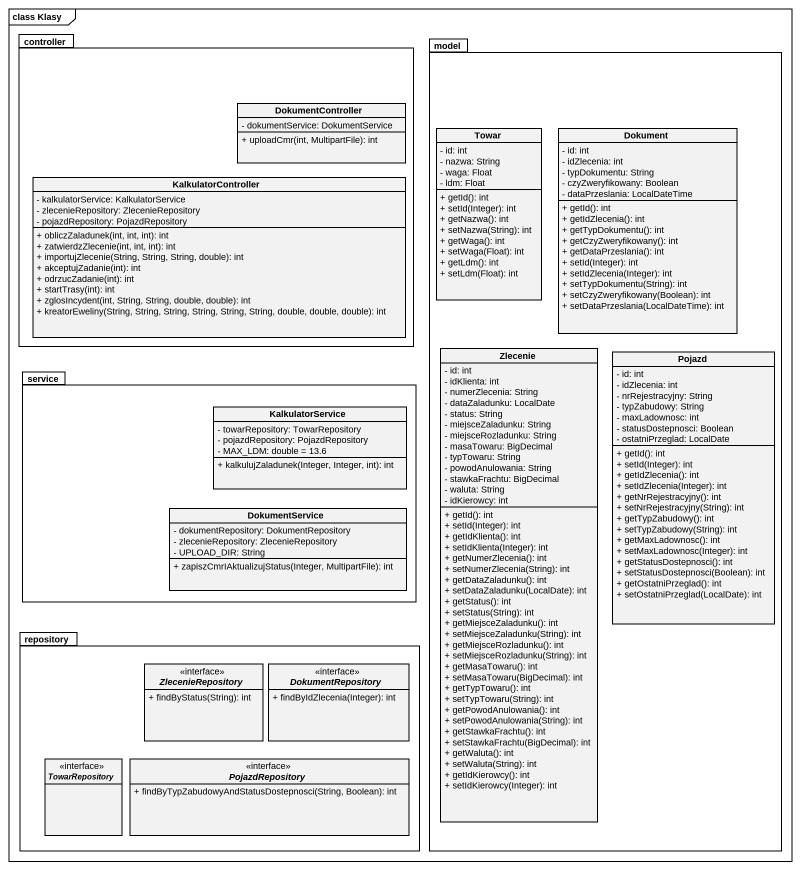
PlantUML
@startuml
mainframe class Klasy
hide circle
hide empty members
skinparam classAttributeIconSize 0
package controller {
  class DokumentController {
    - dokumentService: DokumentService
    + uploadCmr(int, MultipartFile): int
  }
  class KalkulatorController {
    - kalkulatorService: KalkulatorService
    - zlecenieRepository: ZlecenieRepository
    - pojazdRepository: PojazdRepository
    + obliczZaladunek(int, int, int): int
    + zatwierdzZlecenie(int, int, int): int
    + importujZlecenie(String, String, String, double): int
    + akceptujZadanie(int): int
    + odrzucZadanie(int): int
    + startTrasy(int): int
    + zglosIncydent(int, String, String, double, double): int
    + kreatorEweliny(String, String, String, String, String, String, double, double, double): int
  }
}
package model {
  class Towar {
    - id: int
    - nazwa: String
    - waga: Float
    - ldm: Float
    + getId(): int
    + setId(Integer): int
    + getNazwa(): int
    + setNazwa(String): int
    + getWaga(): int
    + setWaga(Float): int
    + getLdm(): int
    + setLdm(Float): int
  }
  class Dokument {
    - id: int
    - idZlecenia: int
    - typDokumentu: String
    - czyZweryfikowany: Boolean
    - dataPrzeslania: LocalDateTime
    + getId(): int
    + getIdZlecenia(): int
    + getTypDokumentu(): int
    + getCzyZweryfikowany(): int
    + getDataPrzeslania(): int
    + setId(Integer): int
    + setIdZlecenia(Integer): int
    + setTypDokumentu(String): int
    + setCzyZweryfikowany(Boolean): int
    + setDataPrzeslania(LocalDateTime): int
  }
  class Zlecenie {
    - id: int
    - idKlienta: int
    - numerZlecenia: String
    - dataZaladunku: LocalDate
    - status: String
    - miejsceZaladunku: String
    - miejsceRozladunku: String
    - masaTowaru: BigDecimal
    - typTowaru: String
    - powodAnulowania: String
    - stawkaFrachtu: BigDecimal
    - waluta: String
    - idKierowcy: int
    + getId(): int
    + setId(Integer): int
    + getIdKlienta(): int
    + setIdKlienta(Integer): int
    + getNumerZlecenia(): int
    + setNumerZlecenia(String): int
    + getDataZaladunku(): int
    + setDataZaladunku(LocalDate): int
    + getStatus(): int
    + setStatus(String): int
    + getMiejsceZaladunku(): int
    + setMiejsceZaladunku(String): int
    + getMiejsceRozladunku(): int
    + setMiejsceRozladunku(String): int
    + getMasaTowaru(): int
    + setMasaTowaru(BigDecimal): int
    + getTypTowaru(): int
    + setTypTowaru(String): int
    + getPowodAnulowania(): int
    + setPowodAnulowania(String): int
    + getStawkaFrachtu(): int
    + setStawkaFrachtu(BigDecimal): int
    + getWaluta(): int
    + setWaluta(String): int
    + getIdKierowcy(): int
    + setIdKierowcy(Integer): int
  }
  class Pojazd {
    - id: int
    - idZlecenia: int
    - nrRejestracyjny: String
    - typZabudowy: String
    - maxLadownosc: int
    - statusDostepnosci: Boolean
    - ostatniPrzeglad: LocalDate
    + getId(): int
    + setId(Integer): int
    + getIdZlecenia(): int
    + setIdZlecenia(Integer): int
    + getNrRejestracyjny(): int
    + setNrRejestracyjny(String): int
    + getTypZabudowy(): int
    + setTypZabudowy(String): int
    + getMaxLadownosc(): int
    + setMaxLadownosc(Integer): int
    + getStatusDostepnosci(): int
    + setStatusDostepnosci(Boolean): int
    + getOstatniPrzeglad(): int
    + setOstatniPrzeglad(LocalDate): int
  }
}
package service {
  class KalkulatorService {
    - towarRepository: TowarRepository
    - pojazdRepository: PojazdRepository
    - MAX_LDM: double = 13.6
    + kalkulujZaladunek(Integer, Integer, int): int
  }
  class DokumentService {
    - dokumentRepository: DokumentRepository
    - zlecenieRepository: ZlecenieRepository
    - UPLOAD_DIR: String
    + zapiszCmrIAktualizujStatus(Integer, MultipartFile): int
  }
}
package repository {
  interface ZlecenieRepository {
    + findByStatus(String): int
  }
  interface DokumentRepository {
    + findByIdZlecenia(Integer): int
  }
  interface TowarRepository
  interface PojazdRepository {
    + findByTypZabudowyAndStatusDostepnosci(String, Boolean): int
  }
}
@enduml
